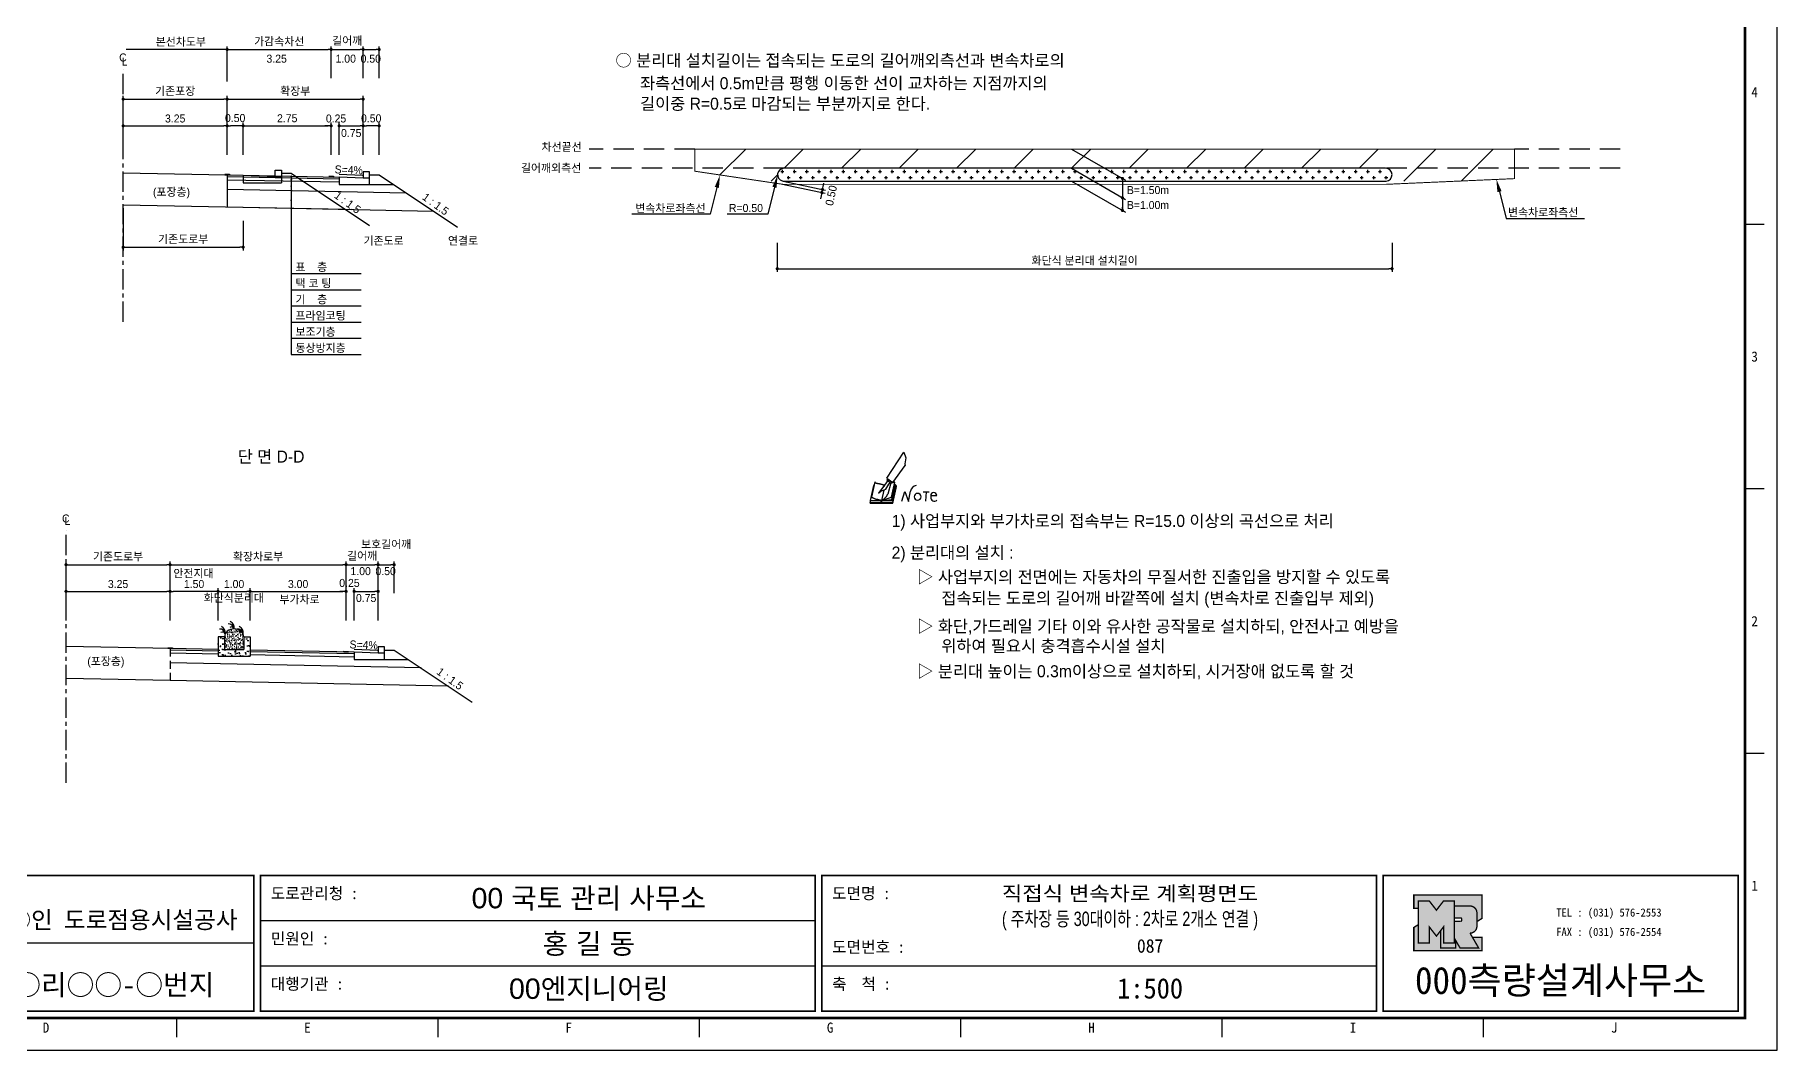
# Model space of a CAD drawing. Header units: millimetres. Extents: x 472 to 896, y -2 to 298.
# Drawn here: x 623.6 to 895.7, y -1.8 to 156.9 of the extents above; entities that cross this region are included whole.
import ezdxf
from ezdxf.enums import TextEntityAlignment as Align

# ---------------------------------------------------------------- set-up
doc = ezdxf.new("R2010")
doc.units = ezdxf.units.MM
doc.linetypes.add('CENTER', pattern=[50.8, 31.75, -6.35, 6.35, -6.35])
doc.linetypes.add('HIDDEN', pattern=[9.525, 6.35, -3.175])
for name, color, linetype in [('CC-GSTR-0004', 4, 'Continuous'), ('CM-LANE-0030', 30, 'Continuous'), ('CZ-DIMT-0002', 7, 'Continuous'), ('CZ-EXST-0002', 1, 'Continuous'), ('CZ-LIN1-0007', 7, 'Continuous'), ('CZ-LIN2-0003', 3, 'Continuous'), ('CZ-LINE-0001', 7, 'Continuous'), ('CZ-TEXT-BOX0', 7, 'Continuous'), ('TITLE', 7, 'Continuous')]:
    doc.layers.add(name, color=color, linetype=linetype)
doc.styles.add('견고딕', font='arial.ttf')
doc.styles.add('돋움', font='')
doc.styles.add('돋음체', font='')
doc.styles.get('돋움').set_extended_font_data('Dotum')
doc.styles.get('돋음체').set_extended_font_data('DotumChe')

# ---------------------------------------------------------------- blocks, each defined once
blk = doc.blocks.new('note')
for p, q in [((0.85, 3.5), (3.53, 7.57)), ((1.8, 2.79), (3.74, 5.46)), ((3.53, 7.57), (3.8, 6.64)), ((3.8, 6.64), (3.69, 5.72)), ((3.69, 5.72), (3.74, 5.46)), ((-1.01, 2.9), (-1.53, 0.52)), ((-1, 2.9), (-1.01, 2.9)), ((-0.98, 2.85), (-1, 2.9)), ((-0.95, 2.8), (-0.98, 2.85)), ((-0.9, 2.75), (-0.95, 2.8)), ((-0.85, 2.72), (-0.9, 2.75)), ((0.75, 2.77), (-0.46, 1.16)), ((1, 3.1), (0.75, 2.77)), ((0.85, 3.5), (1.8, 2.79)), ((1, 3.4), (0.85, 3.21)), ((0.85, 3.21), (1.52, 2.71)), ((1.47, 2.74), (1.01, 0.97)), ((1.16, 2.53), (1.37, 2.82)), ((2.13, 2.84), (1.44, 2.63)), ((1.52, 2.71), (1.66, 2.9)), ((1.6, 0.53), (2.13, 2.84)), ((-1.24, 2.36), (-1.77, 0)), ((-1.77, 0), (1.77, 0)), ((-1.77, 0), (-1.77, -0.3)), ((-1.53, 0.52), (-1.55, 0.54)), ((-1.48, 0.48), (-1.53, 0.52)), ((-1.43, 0.44), (-1.48, 0.48)), ((-1.38, 0.41), (-1.43, 0.44)), ((-1.33, 0.4), (-1.38, 0.41)), ((-1.27, 0.37), (-1.33, 0.4)), ((-1.22, 0.35), (-1.27, 0.37)), ((-1.13, 2.36), (-1.24, 2.36)), ((-1.17, 0.33), (-1.22, 0.35)), ((-1.12, 0.32), (-1.17, 0.33)), ((-1.02, 0.25), (-1.12, 0.32)), ((-0.97, 0.22), (-1.02, 0.25)), ((-0.93, 0.21), (-0.97, 0.22)), ((-0.88, 0.19), (-0.93, 0.21)), ((-0.8, 0.18), (-0.88, 0.19)), ((-0.79, 2.69), (-0.85, 2.72)), ((-0.75, 0.17), (-0.8, 0.18)), ((-0.74, 2.68), (-0.79, 2.69)), ((-0.7, 0.16), (-0.75, 0.17)), ((-0.69, 2.65), (-0.74, 2.68)), ((-0.64, 0.15), (-0.7, 0.16)), ((-0.64, 2.65), (-0.69, 2.65)), ((-0.59, 2.63), (-0.64, 2.65)), ((-0.58, 0.14), (-0.64, 0.15)), ((-0.54, 2.62), (-0.59, 2.63)), ((-0.53, 0.13), (-0.58, 0.14)), ((-0.48, 2.61), (-0.54, 2.62)), ((-0.48, 0.12), (-0.53, 0.13)), ((-0.43, 2.61), (-0.48, 2.61)), ((-0.43, 0.11), (-0.48, 0.12)), ((0.37, 2.24), (-0.46, 1.16)), ((-0.46, 1.16), (-0.08, 1.47)), ((-0.38, 2.59), (-0.43, 2.61)), ((-0.38, 0.08), (-0.43, 0.11)), ((-0.33, 2.59), (-0.38, 2.59)), ((-0.29, 0.06), (-0.38, 0.08)), ((-0.27, 2.58), (-0.33, 2.59)), ((-0.23, 0.05), (-0.29, 0.06)), ((-0.22, 2.57), (-0.27, 2.58)), ((-0.16, 0.04), (-0.23, 0.05)), ((-0.17, 2.56), (-0.22, 2.57)), ((-0.12, 2.55), (-0.17, 2.56)), ((-0.11, 0.03), (-0.16, 0.04)), ((-0.07, 2.53), (-0.12, 2.55)), ((-0.04, 0.02), (-0.11, 0.03)), ((-0.08, 1.47), (0.72, 1.75)), ((-0.01, 2.51), (-0.07, 2.53)), ((-0.05, -0.3), (-0.05, 0)), ((0, 0), (-0.04, 0.02)), ((0.04, 2.5), (-0.01, 2.51)), ((0.37, 1.63), (0, 0)), ((0, 0), (1.6, 0.53)), ((0, 0), (1.65, 0.18)), ((0, 0.01), (0.06, 0.04)), ((0, -0.3), (0, 0)), ((0.09, 2.48), (0.04, 2.5)), ((0.05, -0.3), (0.05, 0)), ((0.06, 0.04), (0.11, 0.07)), ((0.14, 2.48), (0.09, 2.48)), ((0.11, 0.07), (0.16, 0.09)), ((0.2, 2.47), (0.14, 2.48)), ((0.16, 0.09), (0.21, 0.12)), ((0.26, 2.43), (0.18, 2.46)), ((0.21, 0.12), (0.27, 0.14)), ((0.34, 2.4), (0.26, 2.43)), ((0.27, 0.14), (0.36, 0.19)), ((0.45, 2.37), (0.34, 2.4)), ((0.36, 0.19), (0.41, 0.22)), ((0.41, 0.22), (0.46, 0.27)), ((0.46, 0.27), (0.51, 0.3)), ((0.51, 0.3), (0.56, 0.34)), ((0.56, 0.34), (0.6, 0.4)), ((0.6, 0.4), (0.64, 0.45)), ((0.64, 0.45), (0.67, 0.51)), ((0.67, 0.51), (0.74, 0.58)), ((0.72, 1.75), (1.16, 2.53)), ((0.74, 0.58), (0.79, 0.63)), ((0.79, 0.63), (0.83, 0.68)), ((0.83, 0.68), (0.86, 0.73)), ((0.86, 0.73), (0.89, 0.79)), ((0.89, 0.84), (0.92, 0.89)), ((0.89, 0.79), (0.89, 0.84)), ((0.92, 0.89), (0.96, 0.95)), ((0.96, 0.95), (1.01, 0.97)), ((1.65, 0.18), (2.19, 2.48)), ((1.77, 0), (2.3, 2.36)), ((1.77, -0.3), (2.3, 2.07)), ((1.77, -0.38), (2.3, 1.99)), ((1.77, -0.44), (2.3, 1.93)), ((1.77, 0), (1.77, -0.3)), ((2.19, 2.48), (2.04, 2.47)), ((2.3, 2.36), (2.16, 2.36)), ((2.3, 2.36), (2.3, 2.07)), ((3.21, -0.08), (3.68, 1.4)), ((3.68, 1.4), (4.26, -0.14)), ((4.26, -0.14), (4.56, 1.44)), ((6.55, 1.34), (7.46, 1.34)), ((7.01, 1.34), (6.87, -0.11)), ((7.71, 0.77), (7.71, 0.55)), ((7.71, 0.77), (8.67, 0.77)), ((-1.77, -0.3), (1.77, -0.3)), ((-1.77, -0.43), (-1.77, -0.3)), ((-1.77, -0.37), (1.77, -0.37)), ((-1.77, -0.43), (1.77, -0.43))]:
    blk.add_line(p, q)
for centre, major_axis, start_param, end_param in [((0.4, 2.31), (0.0702, 0.0702), 3.283946, 6.425539), ((5.68, 1.23), (-0.806, 0.806), -0.591174, 0.597824), ((5.66, 0.58), (-0.378, 0.378), 3.926991, 10.210176), ((8.3, 0.49), (0.422, 0.422), 2.265602, 4.634911), ((8.19, 0.77), (-0.342, 0.342), 3.926991, 7.068583)]:
    blk.add_ellipse(centre, major_axis=major_axis, ratio=1, start_param=start_param, end_param=end_param)
blk = doc.blocks.new('_Dot')
at = {"color": 0, "linetype": 'ByBlock', "lineweight": -2}
blk.add_line((-0.5, 0), (-1, 0), dxfattribs=at)
at = {"color": 0, "linetype": 'ByBlock', "const_width": 0.5}
blk.add_lwpolyline([(-0.25, 0, 1), (0.25, 0, 1)], format="xyb", close=True, dxfattribs=at)

msp = doc.modelspace()

# ---------------------------------------------------------------- hatches: boundary and pattern name
at = {"layer": 'CZ-EXST-0002'}
h = msp.add_hatch(dxfattribs=at)
h.set_pattern_fill('AR-CONC', color=256, scale=0.01, style=0)
h.set_pattern_definition([(50, (-455.915, 3543.6588), (1.8218467, -0.15939086), [0.1905, -2.0955]), (355, (-455.915, 3543.6588), (-0.3524283, 1.9105664), [0.1524, -1.6764]), (100.451, (-455.7632, 3543.6455), (1.469425, 1.7511669), [0.1619, -1.7809]), (46.1842, (-455.915, 3544.1668), (2.7107904, -0.4204233), [0.28575, -3.14325]), (96.6356, (-455.6892, 3544.1318), (2.3740423, 2.4742556), [0.24285, -2.67135]), (351.184, (-455.915, 3544.1668), (2.374046, 2.4742512), [0.2286, -2.5146]), (21, (-455.661, 3544.0398), (1.5161488, -1.0226552), [0.1905, -2.0955]), (326, (-455.661, 3544.0398), (0.6180203, 1.8418797), [0.1524, -1.6764]), (71.4514, (-455.5347, 3543.9546), (2.1341649, 0.8192286), [0.1619, -1.7809]), (37.5, (-455.91506, 3543.6588), (0.03088603, 0.84555039), [0, -1.65608, 0, -1.7018, 0, -1.68275]), (7.5, (-455.9151, 3543.6588), (0.66819663, 1.00180575), [0, -0.97028, 0, -1.61798, 0, -0.64135]), (327.5, (-456.4815, 3543.6588), (1.35590595, -0.05728744), [0, -0.635, 0, -1.9812, 0, -2.6289]), (317.5, (-456.7355, 3543.6588), (1.4812918, 0.2542649), [0, -0.8255, 0, -1.31572, 0, -1.8669])])
h.paths.add_polyline_path([(657.2, 59.81), (657.2, 62.81), (656.2, 62.81), (656.2, 60.81), (653.2, 60.81), (653.2, 62.81), (652.2, 62.81), (652.2, 59.81)])
h = msp.add_hatch(dxfattribs=at)
h.set_pattern_fill('AR-SAND', color=256, scale=0.01, style=0)
h.set_pattern_definition([(37.5, (-455.91506, 3543.6588), (-0.016000313, 0.489413237), [0, -0.38608, 0, -0.4318, 0, -0.41275]), (7.5, (-455.91506, 3543.6588), (0.44952328, 0.7168251), [0, -0.20828, 0, -0.34798, 0, -0.13335]), (327.5, (-456.2275, 3543.6588), (0.79099237, 0.001437185), [0, -0.127, 0, -0.4572, 0, -0.5969]), (317.5, (-456.2275, 3543.6588), (0.76355645, 0.22292932), [0, -0.0635, 0, -0.29972, 0, -0.3429])])
edge = h.paths.add_edge_path()
edge.add_ellipse((654.7, 62.81), major_axis=(-1.5, 0), ratio=0.829212, start_angle=180, end_angle=360)
edge.add_line((653.2, 62.81), (653.2, 60.81))
edge.add_line((653.2, 60.81), (656.2, 60.81))
edge.add_line((656.2, 60.81), (656.2, 62.81))
at = {"layer": 'CZ-LIN1-0007'}
for points in [[(654, 134.97), (654, 135.09), (653.25, 135.11), (653.25, 134.98)], [(670.25, 134.64), (670.25, 134.77), (669.5, 134.78), (669.5, 134.66)], [(645.08, 60.97), (645.08, 61.09), (644.33, 61.11), (644.33, 60.98)], [(672.58, 60.42), (672.58, 60.54), (671.83, 60.56), (671.83, 60.43)]]:
    msp.add_hatch(color=256, dxfattribs=at).paths.add_polyline_path(points)
at = {"layer": 'CZ-LIN2-0003'}
h = msp.add_hatch(dxfattribs=at)
h.set_pattern_fill('CROSS', color=256, scale=0.15, style=0)
h.set_pattern_definition([(0, (407.6889, -322.6357), (0.9525, 0.9525), [0.47625, -1.42875]), (90, (407.92705, -322.8739), (-0.9525, 0.9525), [0.47625, -1.42875])])
h.paths.add_polyline_path([(740.59, 136.01, 0.857281), (740.29, 134.06, -0.001024), (740.44, 134.01), (834.56, 134.01, 1), (834.56, 136.01)])
at = {"layer": 'TITLE', "ltscale": 150}
h = msp.add_hatch(color=8, dxfattribs=at)
edge = h.paths.add_edge_path()
edge.add_line((849.64, 22.46), (838.97, 22.46))
edge.add_line((838.97, 22.46), (838.97, 20.38))
edge.add_line((838.97, 20.38), (839.68, 20.38))
edge.add_line((839.68, 20.38), (839.68, 21.55))
edge.add_line((839.68, 21.55), (841.37, 21.55))
edge.add_line((841.37, 21.55), (842.5, 20.1))
edge.add_line((842.5, 20.1), (843.62, 21.55))
edge.add_line((843.62, 21.55), (845.32, 21.55))
edge.add_line((845.32, 21.55), (845.32, 20.75))
edge.add_line((845.32, 20.75), (847.75, 20.75))
edge.add_arc((847.75, 19.68), 1.07, 0, 90, ccw=False)
edge.add_line((848.82, 19.68), (848.82, 18.32))
edge.add_line((848.82, 18.32), (849.64, 18.82))
edge.add_line((849.64, 18.82), (849.64, 22.46))
h.paths.add_polyline_path([(843.18, 16.93), (842.5, 16.05), (841.37, 17.5), (841.37, 14.99), (839.68, 14.99), (839.68, 17.84), (838.97, 17.4), (838.97, 13.77), (849.64, 13.77), (849.64, 15.85), (848.14, 15.85), (849.09, 14.19), (846.19, 14.19), (845.49, 15.4), (845.49, 14.19), (843.18, 14.19)])
msp.add_hatch(color=5, dxfattribs=at).paths.add_polyline_path([(845.32, 21.55), (843.62, 21.55), (842.5, 20.1), (841.37, 21.55), (839.68, 21.55), (839.68, 14.99), (841.37, 14.99), (841.37, 17.5), (842.5, 16.05), (843.62, 17.5), (843.62, 14.99), (845.32, 14.99)])
h = msp.add_hatch(color=161, dxfattribs=at)
edge = h.paths.add_edge_path()
edge.add_arc((847.75, 19.68), 1.07, 360, 450)
edge.add_line((847.75, 20.75), (845.32, 20.75))
edge.add_line((845.32, 20.75), (845.32, 18.9))
edge.add_line((845.32, 18.9), (846.31, 18.9))
edge.add_arc((846.31, 18.79), 0.113, 0, 90, ccw=False)
edge.add_line((846.42, 18.79), (846.42, 18.48))
edge.add_arc((846.31, 18.48), 0.113, 270, 360, ccw=False)
edge.add_line((846.31, 18.36), (845.32, 18.36))
edge.add_line((845.32, 18.36), (845.32, 14.99))
edge.add_line((845.32, 14.99), (843.62, 14.99))
edge.add_line((843.62, 14.99), (843.62, 17.5))
edge.add_line((843.62, 17.5), (843.18, 16.93))
edge.add_line((843.18, 16.93), (843.18, 14.19))
edge.add_line((843.18, 14.19), (845.49, 14.19))
edge.add_line((845.49, 14.19), (845.49, 15.4))
edge.add_line((845.49, 15.4), (846.19, 14.19))
edge.add_line((846.19, 14.19), (849.09, 14.19))
edge.add_line((849.09, 14.19), (847.75, 16.51))
edge.add_arc((847.75, 17.58), 1.07, 270, 360)
edge.add_line((848.82, 17.58), (848.82, 19.68))

# ---------------------------------------------------------------- linework, layer by layer
at = {"color": 0, "linetype": 'ByBlock', "lineweight": -2}
for p, q in [((653.37, 154.57), (653.12, 154.57)), ((793.45, 134.18), (793.45, 133.93)), ((746.46, 131.98), (746.41, 131.73)), ((746.66, 132.94), (746.71, 133.19)), ((793.45, 131.18), (793.45, 130.93)), ((793.45, 129.68), (793.45, 129.93))]:
    msp.add_line(p, q, dxfattribs=at)
at = {"color": 0, "linetype": 'ByBlock', "const_width": 0.25}
for points in [[(653.5, 154.57, 1), (653.75, 154.57, 1)], [(793.45, 134.3, 1), (793.45, 134.55, 1)], [(746.48, 132.1, 1), (746.54, 132.34, 1)], [(746.64, 132.82, 1), (746.58, 132.58, 1)], [(793.45, 131.3, 1), (793.45, 131.55, 1)], [(793.45, 129.55, 1), (793.45, 129.3, 1)]]:
    msp.add_lwpolyline(points, format="xyb", close=True, dxfattribs=at)
at = {"layer": 'CC-GSTR-0004'}
for points in [[(675.87, 134.48), (674.87, 134.48), (671.12, 134.63), (671.12, 133.48), (675.87, 133.48), (675.87, 135.48), (674.87, 135.48), (674.87, 134.48)], [(678.2, 60.25), (677.2, 60.25), (673.45, 60.4), (673.45, 59.25), (678.2, 59.25), (678.2, 61.25), (677.2, 61.25), (677.2, 60.25)]]:
    msp.add_lwpolyline(points, dxfattribs=at)
at = {"layer": 'CM-LANE-0030'}
for p, q in [((730.59, 134.97), (734.63, 139.01)), ((740.61, 136.01), (743.61, 139.01)), ((749.59, 136.01), (752.59, 139.01)), ((758.57, 136.01), (761.57, 139.01)), ((767.55, 136.01), (770.55, 139.01)), ((776.53, 136.01), (779.53, 139.01)), ((785.51, 136.01), (788.51, 139.01)), ((794.49, 136.01), (797.49, 139.01)), ((803.47, 136.01), (806.47, 139.01)), ((812.45, 136.01), (815.45, 139.01)), ((821.43, 136.01), (824.43, 139.01)), ((830.41, 136.01), (833.41, 139.01)), ((837.39, 134.01), (842.39, 139.01)), ((846.37, 134.01), (851.37, 139.01)), ((738.61, 134.01), (739.6, 134.99))]:
    msp.add_line(p, q, dxfattribs=at)
at = {"layer": 'CM-LANE-0030', "const_width": 0.15}
msp.add_lwpolyline([(854.69, 139.01), (854.69, 134.4), (834.6, 133.51), (740.44, 133.51, -0.06063), (740.44, 133.51), (726.66, 135.56), (726.66, 139.01)], format="xyb", close=True, dxfattribs=at)
at = {"layer": 'CZ-EXST-0002'}
for p, q in [((637.37, 135.3), (656.12, 134.93)), ((656.12, 134.93), (656.12, 133.73)), ((656.12, 134.93), (661.12, 134.73)), ((656.12, 133.73), (662.12, 133.73)), ((661.12, 134.73), (661.12, 135.73)), ((661.12, 135.73), (662.12, 135.73)), ((661.12, 134.73), (662.12, 134.73)), ((662.12, 135.73), (662.12, 133.73)), ((662.12, 135.23), (663.62, 135.23)), ((663.62, 135.23), (675.83, 127.09)), ((637.37, 130.3), (672.05, 129.61)), ((644.7, 60.98), (628.45, 61.3)), ((644.7, 55.98), (628.45, 56.3))]:
    msp.add_line(p, q, dxfattribs=at)
at = {"layer": 'CZ-LIN1-0007'}
for p, q in [((653.25, 135.11), (654, 135.09)), ((653.25, 134.98), (654, 134.97)), ((654, 135.09), (654, 134.97)), ((669.5, 134.78), (670.25, 134.77)), ((669.5, 134.66), (670.25, 134.64)), ((670.25, 134.77), (670.25, 134.64)), ((644.33, 61.11), (645.08, 61.09)), ((644.33, 60.98), (644.33, 61.11)), ((645.08, 60.97), (644.33, 60.98)), ((645.08, 61.09), (645.08, 60.97)), ((671.83, 60.43), (671.83, 60.56)), ((671.83, 60.56), (672.58, 60.54)), ((672.58, 60.42), (671.83, 60.43)), ((672.58, 60.54), (672.58, 60.42))]:
    msp.add_line(p, q, dxfattribs=at)
at = {"layer": 'CZ-LIN2-0003'}
for p, q in [((653.62, 134.98), (671.12, 134.63)), ((653.62, 134.98), (653.62, 129.98)), ((653.62, 134.73), (671.12, 134.38)), ((653.62, 134.23), (671.12, 133.88)), ((675.87, 134.98), (677.37, 134.98)), ((675.87, 133.48), (679.62, 133.48)), ((677.37, 134.98), (689.58, 126.84)), ((653.62, 132.73), (681.59, 132.17)), ((653.62, 129.98), (685.84, 129.33)), ((652.2, 62.81), (652.2, 59.81)), ((653.2, 62.81), (652.2, 62.81)), ((653.2, 62.81), (653.2, 60.81)), ((656.2, 62.81), (656.2, 60.81)), ((656.2, 62.81), (657.2, 62.81)), ((657.2, 62.81), (657.2, 59.81)), ((652.2, 60.83), (644.7, 60.98)), ((652.2, 60.58), (644.7, 60.73)), ((652.2, 60.08), (644.7, 60.23)), ((653.2, 60.81), (656.2, 60.81)), ((673.45, 60.4), (657.2, 60.73)), ((673.45, 60.15), (657.2, 60.48)), ((673.45, 59.65), (657.2, 59.98)), ((678.2, 60.75), (679.7, 60.75)), ((679.7, 60.75), (691.91, 52.62)), ((683.92, 57.94), (644.7, 58.73)), ((652.2, 59.81), (657.2, 59.81)), ((678.2, 59.25), (681.95, 59.25)), ((688.17, 55.11), (644.7, 55.98))]:
    msp.add_line(p, q, dxfattribs=at)
msp.add_lwpolyline([(834.56, 136.01), (740.59, 136.01, 0.857281), (740.29, 134.06, -0.001024), (740.44, 134.01), (834.6, 134.01), (834.63, 134.01, 0.966023)], format="xyb", close=True, dxfattribs=at)
for centre, radius, start, end in [((652.44, 63.15), 0.88, 7.8639, 92.7752), ((652.9, 63.12), 0.44, 19.771, 124.0366), ((652.33, 63.5), 1, 347.1802, 67.3267), ((653.83, 63.94), 0.88, 7.8639, 92.7752), ((654.29, 63.91), 0.44, 19.771, 124.0366), ((653.72, 64.28), 1, 347.1802, 67.3267), ((655.23, 63.15), 0.88, 7.8639, 92.7752), ((655.68, 63.12), 0.44, 19.771, 124.0366), ((655.12, 63.5), 1, 347.1802, 67.3267)]:
    msp.add_arc(centre, radius, start, end, dxfattribs=at)
msp.add_ellipse((654.7, 62.81), major_axis=(-1.5, 0), ratio=0.829212, start_param=3.141593, end_param=6.283185, dxfattribs=at)
at = {"layer": 'CZ-LINE-0001'}
for p, q in [((653.62, 154.57), (637.87, 154.57)), ((653.62, 149.6), (653.62, 155.07)), ((653.62, 150.1), (653.62, 155.07)), ((654.12, 154.57), (669.37, 154.57)), ((669.87, 150.1), (669.87, 155.07)), ((669.87, 150.1), (669.87, 155.07)), ((670.37, 154.57), (674.37, 154.57)), ((674.87, 150.1), (674.87, 155.07)), ((674.87, 150.1), (674.87, 155.07)), ((675.37, 154.57), (676.87, 154.57)), ((677.37, 150.1), (677.37, 155.07)), ((637.37, 143.15), (637.37, 147.32)), ((653.62, 143.15), (653.62, 147.32)), ((653.62, 143.15), (653.62, 147.32)), ((674.87, 143.15), (674.87, 147.32)), ((637.87, 146.82), (653.12, 146.82)), ((654.12, 146.82), (674.37, 146.82)), ((637.37, 138.1), (637.37, 143.15)), ((637.87, 142.65), (653.12, 142.65)), ((653.62, 138.1), (653.62, 143.15)), ((653.62, 138.1), (653.62, 143.15)), ((655.62, 142.65), (654.12, 142.65)), ((656.12, 138.1), (656.12, 143.15)), ((656.12, 138.1), (656.12, 143.15)), ((656.62, 142.65), (669.37, 142.65)), ((669.37, 142.65), (668.87, 142.65)), ((669.87, 138.1), (669.87, 143.15)), ((669.87, 138.1), (669.87, 143.15)), ((671.12, 138.1), (671.12, 143.15)), ((671.12, 138.1), (671.12, 143.15)), ((671.62, 142.65), (674.37, 142.65)), ((671.62, 142.65), (672.12, 142.65)), ((674.87, 138.1), (674.87, 143.15)), ((674.87, 140.54), (674.87, 143.15)), ((676.87, 142.65), (675.37, 142.65)), ((677.37, 138.1), (677.37, 143.15)), ((785.51, 139.01), (793.95, 134.14)), ((663.64, 134.78), (663.64, 106.92)), ((740.34, 133.53), (747, 132.12)), ((740.44, 134.01), (747.1, 132.59)), ((746.71, 133.19), (746.82, 133.68)), ((785.51, 136.01), (793.95, 131.14)), ((785.51, 134.01), (793.95, 129.14)), ((793.45, 134.43), (793.45, 129.43)), ((746.41, 131.73), (746.3, 131.24)), ((637.37, 129.8), (637.37, 123.18)), ((656.12, 127.8), (656.12, 123.18)), ((637.87, 123.68), (655.62, 123.68)), ((739.54, 124.37), (739.54, 119.83)), ((835.56, 124.37), (835.56, 119.83)), ((740.04, 120.33), (835.06, 120.33)), ((663.64, 119.58), (674.57, 119.58)), ((663.64, 117.04), (674.57, 117.04)), ((663.64, 114.51), (674.57, 114.51)), ((663.64, 111.98), (674.57, 111.98)), ((663.64, 109.45), (674.57, 109.45)), ((663.64, 106.92), (674.57, 106.92)), ((628.45, 70.41), (628.45, 74.58)), ((628.95, 74.08), (644.2, 74.08)), ((644.7, 70.41), (644.7, 74.58)), ((644.7, 70.41), (644.7, 74.58)), ((645.2, 74.08), (671.7, 74.08)), ((672.2, 70.41), (672.2, 74.58)), ((672.2, 69.61), (672.2, 74.58)), ((672.7, 74.08), (676.7, 74.08)), ((677.2, 69.61), (677.2, 74.58)), ((677.2, 69.61), (677.2, 74.58)), ((677.7, 74.08), (679.2, 74.08)), ((679.7, 69.61), (679.7, 74.58)), ((628.45, 65.36), (628.45, 70.41)), ((628.95, 69.91), (644.2, 69.91)), ((644.7, 65.36), (644.7, 70.41)), ((644.7, 65.36), (644.7, 70.41)), ((651.7, 69.91), (645.2, 69.91)), ((652.2, 65.36), (652.2, 70.41)), ((652.2, 65.36), (652.2, 70.41)), ((652.7, 69.91), (656.7, 69.91)), ((657.2, 65.36), (657.2, 70.41)), ((657.2, 65.36), (657.2, 70.41)), ((657.7, 69.91), (671.7, 69.91)), ((671.7, 69.91), (671.2, 69.91)), ((672.2, 65.36), (672.2, 70.41)), ((672.2, 65.36), (672.2, 70.41)), ((673.45, 65.36), (673.45, 70.41)), ((673.45, 65.36), (673.45, 70.41)), ((673.95, 69.91), (674.45, 69.91)), ((673.95, 69.91), (676.7, 69.91)), ((677.2, 65.36), (677.2, 70.41))]:
    msp.add_line(p, q, dxfattribs=at)
at = {"layer": 'CZ-LINE-0001', "linetype": 'CENTER', "ltscale": 0.1}
for p, q in [((637.37, 112.02), (637.37, 151.41)), ((628.45, 40.01), (628.45, 79.39))]:
    msp.add_line(p, q, dxfattribs=at)
at = {"layer": 'CZ-LINE-0001', "linetype": 'HIDDEN', "ltscale": 0.5}
for p, q in [((726.66, 139.01), (710.14, 139.01)), ((871.22, 139.01), (854.69, 139.01)), ((740.59, 136.01), (710.14, 136.01)), ((871.22, 136.01), (834.56, 136.01))]:
    msp.add_line(p, q, dxfattribs=at)
at = {"layer": 'CZ-LINE-0001', "linetype": 'HIDDEN', "ltscale": 0.2}
msp.add_line((644.7, 60.98), (644.7, 55.98), dxfattribs=at)
at = {"layer": 'CZ-LINE-0001'}
for points in [[(674.77, 134.89), (671.13, 135.03)], [(730.1, 133.03), (729.05, 128.85), (716.82, 128.85)], [(739.11, 133.05), (738.06, 128.87), (731.71, 128.87)], [(677.1, 60.66), (673.45, 60.81)]]:
    msp.add_lwpolyline(points, dxfattribs=at)
at = {"layer": 'CZ-LINE-0001', "extrusion": (0, 0, -1)}
msp.add_lwpolyline([(-852.35, 132.37), (-853.4, 128.19), (-865.63, 128.19)], dxfattribs=at)
at = {"layer": 'CZ-LINE-0001', "linetype": 'ByBlock'}
for centre, start, end in [((663.63, 134.03), 0, 180), ((663.63, 134.03), 0, 180), ((663.63, 134.03), 180, 0), ((663.63, 134.03), 180, 0), ((663.64, 134.72), 0, 180), ((663.64, 134.72), 0, 180), ((663.64, 134.72), 180, 0), ((663.64, 134.72), 180, 0), ((663.64, 134.52), 0, 180), ((663.64, 134.52), 0, 180), ((663.64, 134.52), 180, 0), ((663.64, 134.52), 180, 0), ((663.64, 134.28), 0, 180), ((663.64, 134.28), 0, 180), ((663.64, 134.28), 180, 0), ((663.64, 134.28), 180, 0), ((663.63, 133.23), 0, 180), ((663.63, 133.23), 0, 180), ((663.63, 133.23), 180, 0), ((663.63, 133.23), 180, 0), ((663.63, 131), 0, 180), ((663.63, 131), 0, 180), ((663.63, 131), 180, 0), ((663.63, 131), 180, 0)]:
    msp.add_arc(centre, 0.0625, start, end, dxfattribs=at)
at = {"layer": 'CZ-LINE-0001'}
for points in [[(729.78, 133.11), (730.59, 134.97), (730.43, 132.95)], [(738.78, 133.14), (739.6, 134.99), (739.43, 132.97)]]:
    msp.add_solid(points, dxfattribs=at)
at = {"layer": 'CZ-LINE-0001', "extrusion": (0, 0, -1)}
msp.add_solid([(-852.67, 132.45), (-851.86, 134.31), (-852.02, 132.29)], dxfattribs=at)
at = {"layer": 'TITLE', "color": 7, "linetype": 'Continuous'}
for p, q in [((893.71, 127.25), (890.68, 127.25)), ((893.71, 85.92), (890.68, 85.92)), ((893.71, 44.59), (890.68, 44.59)), ((645.74, 0.24), (645.74, 3.26)), ((686.56, 0.24), (686.56, 3.26)), ((727.39, 0.24), (727.39, 3.26)), ((768.21, 0.24), (768.21, 3.26)), ((809.04, 0.24), (809.04, 3.26)), ((849.86, 0.24), (849.86, 3.26))]:
    msp.add_line(p, q, dxfattribs=at)
at = {"layer": 'TITLE', "ltscale": 150}
for p, q in [((658.84, 18.47), (745.45, 18.47)), ((657.78, 14.93), (571.17, 14.93)), ((658.84, 11.39), (745.45, 11.39)), ((746.51, 11.39), (833.12, 11.39))]:
    msp.add_line(p, q, dxfattribs=at)
at = {"layer": 'TITLE'}
msp.add_line((890.8, 3.26), (481.94, 3.26), dxfattribs=at)
msp.add_lwpolyline([(472.36, -1.77), (895.72, -1.77), (895.72, 297.6), (472.36, 297.6)], close=True, dxfattribs=at)
at = {"layer": 'TITLE', "linetype": 'Continuous', "const_width": 0.403}
msp.add_lwpolyline([(482.44, 3.26), (482.44, 292.56), (890.68, 292.56), (890.68, 3.26)], close=True, dxfattribs=at)
at = {"layer": 'TITLE', "ltscale": 150}
for points, const_width in [([(571.17, 25.54), (657.78, 25.54), (657.78, 4.32), (571.17, 4.32)], 0.265), ([(745.45, 4.32), (658.84, 4.32), (658.84, 25.54), (745.45, 25.54)], 0.265), ([(746.51, 25.54), (833.12, 25.54), (833.12, 4.32), (746.51, 4.32)], 0.265), ([(889.62, 25.54), (889.62, 4.32), (834.18, 4.32), (834.18, 25.54), (889.62, 25.54)], 0.265), ([(845.32, 21.55), (843.62, 21.55), (842.5, 20.1), (841.37, 21.55), (839.68, 21.55), (839.68, 14.99), (841.37, 14.99), (841.37, 17.5), (842.5, 16.05), (843.62, 17.5), (843.62, 14.99), (845.32, 14.99)], 0.212), ([(843.18, 16.93), (842.5, 16.05), (841.37, 17.5), (841.37, 14.99), (839.68, 14.99), (839.68, 17.84), (838.97, 17.4), (838.97, 13.77), (849.64, 13.77), (849.64, 15.85), (848.14, 15.85), (849.09, 14.19), (846.19, 14.19), (845.49, 15.4), (845.49, 14.19), (843.18, 14.19)], 0.212)]:
    msp.add_lwpolyline(points, close=True, dxfattribs=dict(at, const_width=const_width))
at = {"layer": 'TITLE', "ltscale": 150, "const_width": 0.212}
for points in [[(849.64, 22.46), (838.97, 22.46), (838.97, 20.38), (839.68, 20.38), (839.68, 21.55), (841.37, 21.55), (842.5, 20.1), (843.62, 21.55), (845.32, 21.55), (845.32, 20.75), (847.75, 20.75, -0.414214), (848.82, 19.68), (848.82, 18.32), (849.64, 18.82)], [(848.82, 19.68, 0.414214), (847.75, 20.75), (845.32, 20.75), (845.32, 18.9), (846.31, 18.9, -0.414214), (846.42, 18.79), (846.42, 18.48, -0.414214), (846.31, 18.36), (845.32, 18.36), (845.32, 14.99), (843.62, 14.99), (843.62, 17.5), (843.18, 16.93), (843.18, 14.19), (845.49, 14.19), (845.49, 15.4), (846.19, 14.19), (849.09, 14.19), (847.75, 16.51, 0.414214), (848.82, 17.58)]]:
    msp.add_lwpolyline(points, format="xyb", close=True, dxfattribs=at)

# ---------------------------------------------------------------- block references
at = {"layer": 'CZ-LINE-0001', "xscale": 0.5, "yscale": 0.5, "zscale": 0.5, "rotation": 180}
for p in [(653.62, 154.57), (669.87, 154.57), (674.87, 154.57), (637.37, 146.82), (653.62, 146.82), (637.37, 142.65), (653.62, 142.65), (656.12, 142.65), (671.12, 142.65), (671.12, 142.65), (674.87, 142.65), (637.37, 123.68), (739.54, 120.33), (628.45, 74.08), (644.7, 74.08), (672.2, 74.08), (677.2, 74.08), (628.45, 69.91), (644.7, 69.91), (652.2, 69.91), (657.2, 69.91), (673.45, 69.91), (673.45, 69.91)]:
    msp.add_blockref('_Dot', p, dxfattribs=at)
at = {"layer": 'CZ-LINE-0001', "xscale": 0.5, "yscale": 0.5, "zscale": 0.5}
for p in [(669.87, 154.57), (674.87, 154.57), (677.37, 154.57), (653.62, 146.82), (674.87, 146.82), (653.62, 142.65), (656.12, 142.65), (669.87, 142.65), (669.87, 142.65), (674.87, 142.65), (677.37, 142.65), (656.12, 123.68), (835.56, 120.33), (644.7, 74.08), (672.2, 74.08), (677.2, 74.08), (679.7, 74.08), (644.7, 69.91), (652.2, 69.91), (657.2, 69.91), (672.2, 69.91), (672.2, 69.91), (677.2, 69.91)]:
    msp.add_blockref('_Dot', p, dxfattribs=at)
at = {"layer": 'CZ-TEXT-BOX0'}
msp.add_blockref('note', (755.8, 84.11), dxfattribs=at)

# ---------------------------------------------------------------- texts
at = {"layer": 'CZ-DIMT-0002', "style": '돋움'}
for s, p in [('C', (637.34, 153.33)), ('L', (637.6, 152.67)), ('차선끝선', (705.86, 139.35)), ('C', (628.41, 81.3)), ('L', (628.68, 80.91))]:
    msp.add_text(s, height=1.25, dxfattribs=at).set_placement(p, align=Align.MIDDLE_CENTER)
for s, p in [('3.25', (659.76, 152.52)), ('1.00', (670.55, 152.52)), ('0.50', (674.46, 152.52)), ('길어깨외측선', (699.51, 135.43)), ('(포장층)', (642.03, 131.69)), ('B=1.50m', (794.15, 131.99)), ('B=1.00m', (794.15, 129.65)), ('변속차로좌측선', (717.36, 129.16)), ('R=0.50', (731.99, 129.19)), ('변속차로좌측선', (853.68, 128.5)), ('기존도로', (674.92, 124.08)), ('연결로', (688.11, 124.08)), ('표    층', (664.29, 119.96)), ('택 코 팅', (664.29, 117.43)), ('기    층', (664.29, 114.9)), ('프라임코팅', (664.29, 112.37)), ('보조기층', (664.29, 109.84)), ('동상방지층', (664.29, 107.31)), ('안전지대', (645.22, 72.1)), ('1.00', (672.88, 72.45)), ('0.50', (676.78, 72.45)), ('화단식분리대', (649.95, 68.27)), ('부가차로', (661.78, 68.03)), ('(포장층)', (631.78, 58.37))]:
    msp.add_text(s, height=1.25, dxfattribs=at).set_placement(p)
for s, p in [('○ 분리대 설치길이는 접속되는 도로의 길어깨외측선과 변속차로의', (714.26, 152.87)), ('좌측선에서 0.5m만큼 평행 이동한 선이 교차하는 지점까지의', (718.11, 149.31)), ('길이중 R=0.5로 마감되는 부분까지로 한다.', (718.11, 146.11)), ('1) 사업부지와 부가차로의 접속부는 R=15.0 이상의 곡선으로 처리', (757.41, 80.92)), ('2) 분리대의 설치 :', (757.41, 75.97)), ('▷ 사업부지의 전면에는 자동차의 무질서한 진출입을 방지할 수 있도록', (761.39, 72.17)), ('접속되는 도로의 길어깨 바깥쪽에 설치 (변속차로 진출입부 제외)', (765.17, 68.85)), ('▷ 화단,가드레일 기타 이와 유사한 공작물로 설치하되, 안전사고 예방을', (761.39, 64.45)), ('위하여 필요시 충격흡수시설 설치', (765.17, 61.38)), ('▷ 분리대 높이는 0.3m이상으로 설치하되, 시거장애 없도록 할 것', (761.39, 57.43))]:
    msp.add_text(s, height=1.875, dxfattribs=at).set_placement(p, align=Align.MIDDLE_LEFT)
for s, rotation, p in [('S=4%', 357.7094, (672.61, 135.77)), ('1 : 1.5', 323.8881, (672.43, 130.68)), ('1 : 1.5', 323.8881, (686.18, 130.43)), ('S=4%', 357.7094, (674.94, 61.55)), ('1 : 1.5', 323.8881, (688.43, 56.26))]:
    msp.add_text(s, height=1.25, rotation=rotation, dxfattribs=at).set_placement(p, align=Align.MIDDLE_CENTER)
at = {"layer": 'CZ-DIMT-0002', "insert": (646.38, 155.71), "char_height": 1.25, "attachment_point": 5, "style": '돋움'}
msp.add_mtext('본선차도부', dxfattribs=at)
at = {"layer": 'CZ-DIMT-0002', "insert": (747.96, 131.76), "char_height": 1.25, "attachment_point": 5, "rotation": 78.0015, "style": '돋움'}
msp.add_mtext('\\A1;0.50', dxfattribs=at)
at = {"layer": 'CZ-LINE-0001', "char_height": 1.25, "attachment_point": 5, "style": '돋움'}
for s, insert in [('\\A1;가감속차선', (661.75, 155.77)), ('\\A1;길어깨', (672.37, 155.89)), ('\\A1;기존포장', (645.5, 148.02)), ('\\A1;확장부', (664.25, 148.02)), ('\\A1;3.25', (645.5, 143.79)), ('\\A1;0.50', (654.87, 143.86)), ('\\A1;2.75', (663, 143.83)), ('\\A1;0.25', (670.63, 143.79)), ('\\A1;0.50', (676.12, 143.81)), ('\\A1;0.75', (673, 141.52)), ('\\A1;기존도로부', (646.75, 124.88)), ('\\A1;화단식 분리대 설치길이', (787.55, 121.53)), ('\\A1;길어깨', (674.7, 75.4)), ('\\A1;보호길어깨', (678.45, 77.2)), ('\\A1;기존도로부', (636.58, 75.28)), ('\\A1;확장차로{\\fGulimChe|b0|i0|c129|p32;부}', (658.45, 75.28)), ('\\A1;3.25', (636.58, 71.05)), ('\\A1;1.50', (648.45, 71.05)), ('\\A1;1.00', (654.7, 71.05)), ('\\A1;3.00', (664.7, 71.05)), ('\\A1;0.25', (672.72, 71.22)), ('\\A1;0.75', (675.33, 68.87))]:
    msp.add_mtext(s, dxfattribs=dict(at, insert=insert))
at = {"layer": 'CZ-TEXT-BOX0', "style": '돋움'}
msp.add_text('단 면 D-D', height=1.875, dxfattribs=at).set_placement((660.48, 90.97), align=Align.MIDDLE_CENTER)
at = {"layer": 'TITLE', "color": 3, "linetype": 'Continuous', "style": '돋음체'}
for s, p in [('4', (892.2, 147.92)), ('3', (892.2, 106.59)), ('2', (892.2, 65.26)), ('1', (892.2, 23.93)), ('D', (625.32, 1.75)), ('E', (666.15, 1.75)), ('F', (706.97, 1.75)), ('G', (747.8, 1.75)), ('H', (788.62, 1.75)), ('I', (829.45, 1.75)), ('J', (870.27, 1.75))]:
    msp.add_text(s, height=1.59, dxfattribs=at).set_placement(p, align=Align.MIDDLE)
at = {"layer": 'TITLE', "style": '돋음체'}
for s, p in [('도로관리청 :', (660.43, 21.83)), ('도면명 :', (748.1, 21.83)), ('민원인 :', (660.43, 14.75)), ('도면번호 :', (748.1, 13.44)), ('대행기관 :', (660.43, 7.68)), ('축  척 :', (748.1, 7.68))]:
    msp.add_text(s, height=1.804, dxfattribs=at).set_placement(p)
at = {"layer": 'TITLE', "color": 7, "linetype": 'Continuous'}
for s, height, style, p in [('00 국토 관리 사무소', 3.1832, '견고딕', (710.1, 22.01)), ('국도 ○○호선 ○○○외 ○인 도로점용시설공사', 2.7, '돋음체', (616.98, 18.62)), ('홍 길 동', 3.183, '견고딕', (710.1, 14.93)), ('○○시 ○○면 ○○리○○-○번지', 3.1832, '돋음체', (619, 8.46)), ('00엔지니어링', 3.183, '견고딕', (710.1, 7.86))]:
    msp.add_text(s, height=height, dxfattribs=dict(at, style=style)).set_placement(p, align=Align.MIDDLE)
at = {"layer": 'TITLE', "style": '돋움'}
for s, width, p, p2 in [('직접식 변속차로 계획평면도', 1.010039, (774.64, 21.58), (814.64, 21.58)), ('( 주차장 등 30대이하 : 2차로 2개소 연결 )', 0.670122, (774.64, 17.62), (814.64, 17.62))]:
    msp.add_text(s, height=2.25, dxfattribs=dict(at, width=width)).set_placement(p, p2, align=Align.FIT)
at = {"layer": 'TITLE', "color": 180, "style": '돋음체'}
for s, p in [('TEL : (031) 576-2553', (861.21, 19.1)), ('FAX : (031) 576-2554', (861.21, 16.07))]:
    msp.add_text(s, height=1.2733, dxfattribs=at).set_placement(p)
at = {"layer": 'TITLE', "linetype": 'Continuous', "style": '돋음체'}
for s, height, p in [('087', 2.122, (797.78, 14.5)), ('1:500', 3.183, (797.78, 7.86))]:
    msp.add_text(s, height=height, dxfattribs=at).set_placement(p, align=Align.MIDDLE)
at = {"layer": 'TITLE', "color": 180, "style": '돋음체'}
msp.add_text('000측량설계사무소', height=4.244, dxfattribs=at).set_placement((861.9, 7.01), align=Align.CENTER)

doc.saveas('drawing.dxf')
